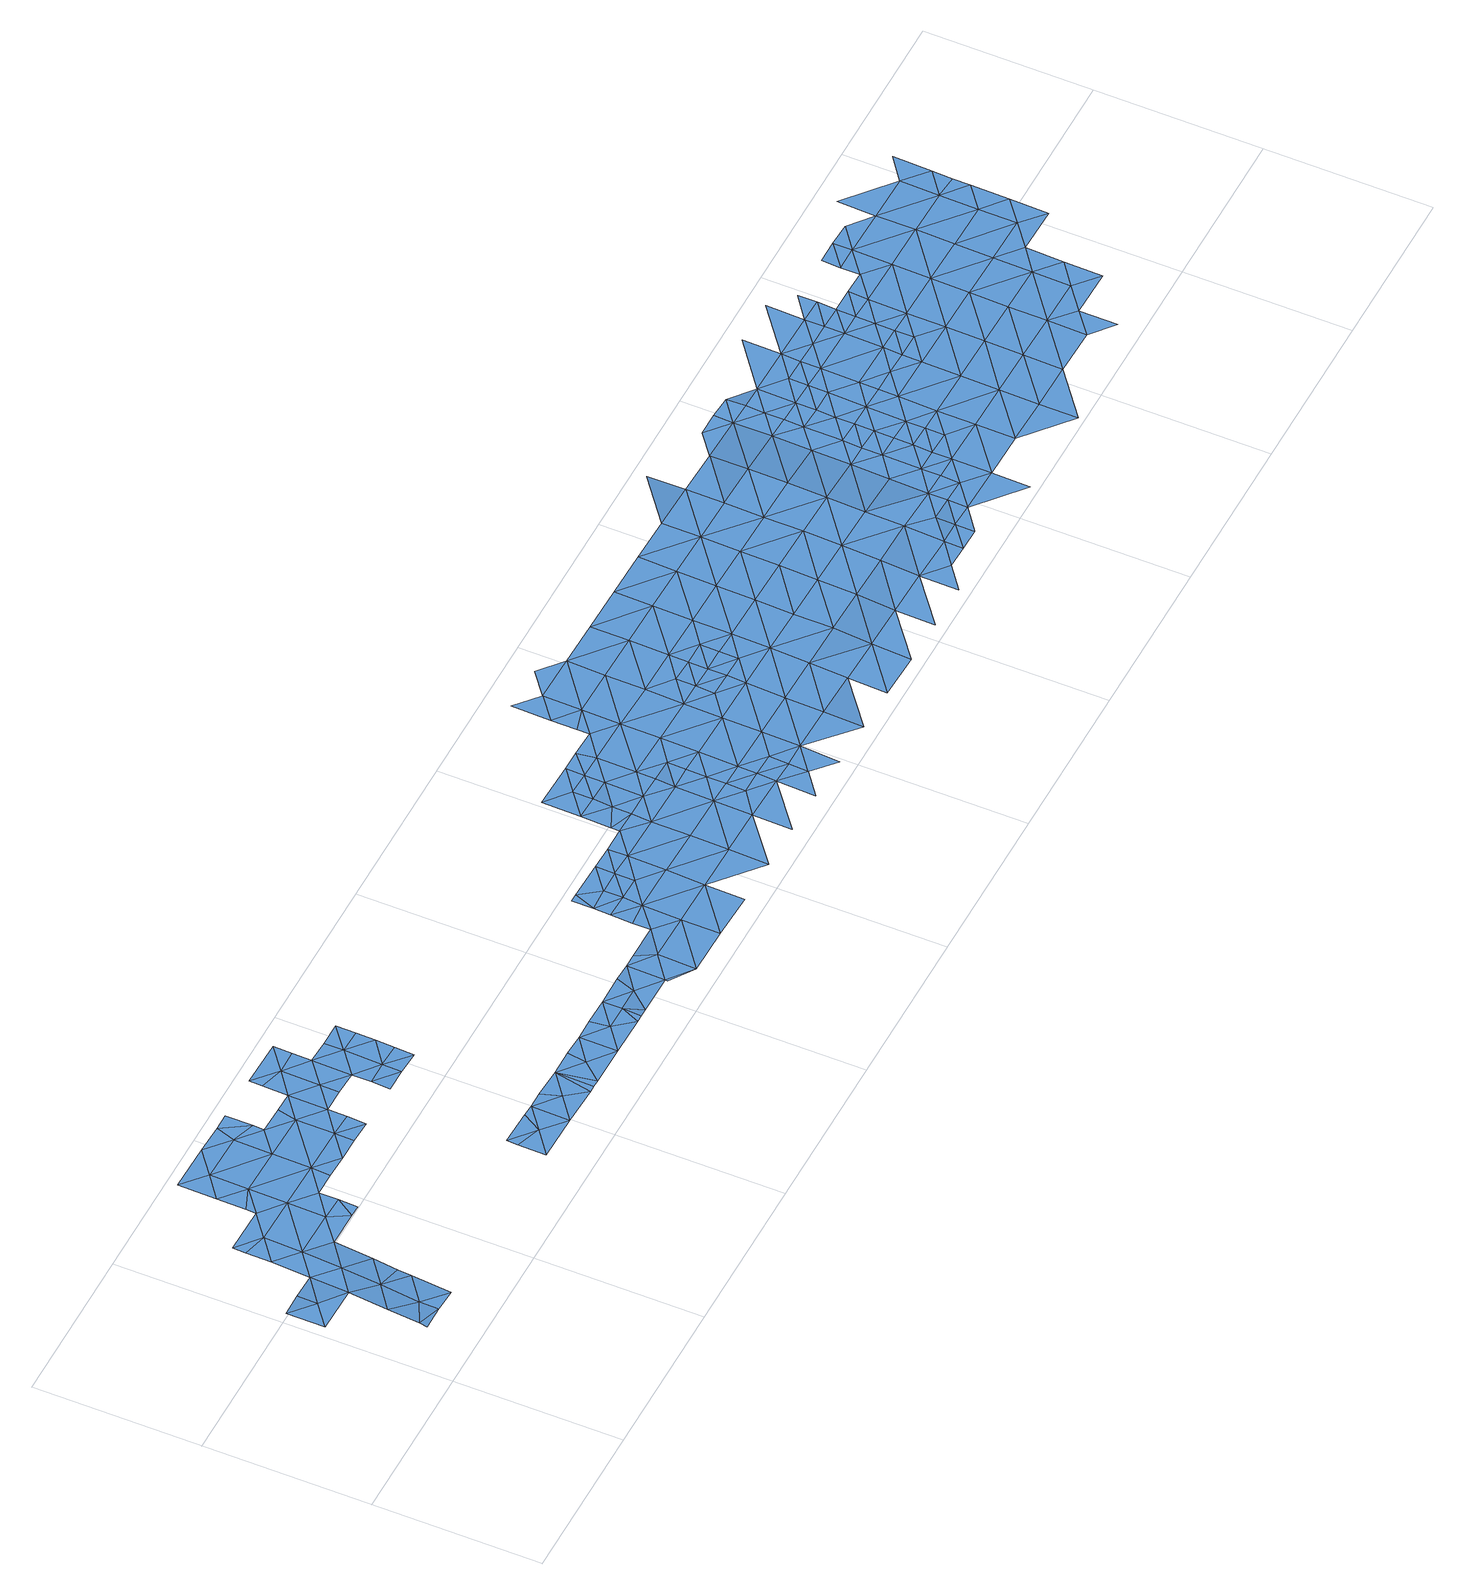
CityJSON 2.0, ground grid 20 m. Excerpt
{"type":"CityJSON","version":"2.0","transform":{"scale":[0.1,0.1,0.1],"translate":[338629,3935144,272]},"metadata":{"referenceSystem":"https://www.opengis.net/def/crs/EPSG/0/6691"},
"CityObjects":{
"waterbody1":{"type":"WaterBody","attributes":{"name":"6","class":"1140","function":"1","WaterBodyRiverFloodingRiskAttribute.description":"3","WaterBodyRiverFloodingRiskAttribute.rankOrg":"1","WaterBodyRiverFloodingRiskAttribute.adminType":"2","WaterBodyRiverFloodingRiskAttribute.scale":"L1"},"geometry":[{"type":"MultiSurface","lod":"1","boundaries":[[[0,1,2]],[[3,4,5]],[[6,7,8]],[[9,10,2]],[[1,9,2]],[[11,12,10]],[[13,14,15]],[[16,17,11]],[[18,11,17]],[[18,12,11]],[[12,19,20]],[[12,20,2]],[[2,10,12]],[[21,22,23]],[[3,24,25]],[[23,26,21]],[[27,28,4]],[[29,30,27]],[[29,31,30]],[[32,33,29]],[[32,34,33]],[[26,3,5]],[[23,3,26]],[[3,23,24]],[[23,35,24]],[[36,37,38]],[[0,2,20]],[[22,35,23]],[[39,35,22]],[[40,41,42]],[[41,43,42]],[[44,43,41]],[[42,43,45]],[[33,31,29]],[[30,28,27]],[[19,46,20]],[[47,48,49]],[[10,50,47]],[[51,8,7]],[[14,43,15]],[[21,52,53]],[[52,41,53]],[[4,54,5]],[[52,55,41]],[[53,41,40]],[[6,1,7]],[[14,45,43]],[[56,5,54]],[[5,56,57]],[[16,11,58]],[[58,11,47]],[[49,58,47]],[[59,48,47]],[[50,59,47]],[[59,50,60]],[[61,51,7]],[[24,62,25]],[[62,61,25]],[[7,25,61]],[[38,63,36]],[[27,4,3]],[[3,25,27]],[[38,64,32]],[[64,34,32]],[[65,34,64]],[[32,63,38]],[[29,63,32]],[[29,27,63]],[[25,63,27]],[[63,25,36]],[[36,25,7]],[[36,7,1]],[[36,1,0]],[[36,0,37]],[[20,66,0]],[[66,20,67]],[[20,46,67]],[[68,55,69]],[[69,55,70]],[[70,55,52]],[[70,52,26]],[[57,70,26]],[[10,47,11]],[[15,43,44]],[[41,55,44]],[[21,26,52]],[[5,57,26]],[[70,71,69]],[[69,71,72]],[[68,69,72]]]}]},
"waterbody2":{"type":"WaterBody","attributes":{"name":"6","class":"1140","function":"1","WaterBodyRiverFloodingRiskAttribute.description":"3","WaterBodyRiverFloodingRiskAttribute.rankOrg":"2","WaterBodyRiverFloodingRiskAttribute.adminType":"2","WaterBodyRiverFloodingRiskAttribute.scale":"L1"},"geometry":[{"type":"MultiSurface","lod":"1","boundaries":[[[73,74,75]],[[75,76,77]],[[78,76,75]],[[75,77,73]],[[78,75,79]],[[80,78,81]],[[82,83,84]],[[85,86,87]],[[88,80,81]],[[85,89,86]],[[89,88,86]],[[88,90,91]],[[87,86,92]],[[92,86,88]],[[92,88,91]],[[88,81,90]],[[93,83,82]],[[83,93,85]],[[83,85,87]],[[83,87,94]],[[83,94,84]],[[94,95,84]],[[78,79,81]],[[75,74,79]],[[81,79,90]]]}]},
"waterbody3":{"type":"WaterBody","attributes":{"name":"6","class":"1140","function":"1","WaterBodyRiverFloodingRiskAttribute.description":"3","WaterBodyRiverFloodingRiskAttribute.rankOrg":"1","WaterBodyRiverFloodingRiskAttribute.adminType":"2","WaterBodyRiverFloodingRiskAttribute.scale":"L1"},"geometry":[{"type":"MultiSurface","lod":"1","boundaries":[[[95,96,84]],[[96,97,84]],[[97,82,84]],[[96,98,97]],[[99,82,97]],[[100,99,97]],[[97,98,100]],[[101,102,98]],[[102,103,98]],[[98,103,100]],[[100,103,104]],[[104,103,105]],[[103,102,106]],[[106,102,107]],[[105,103,106]],[[105,108,109]],[[109,108,110]],[[105,106,108]],[[111,110,108]],[[106,107,112]],[[108,106,112]],[[111,108,113]],[[107,114,112]],[[115,108,112]],[[113,108,115]],[[113,116,117]],[[118,119,117]],[[116,113,115]],[[116,118,117]],[[115,112,120]],[[121,116,115]],[[112,122,120]],[[118,116,123]],[[115,120,121]],[[116,124,123]],[[116,121,124]],[[120,122,125]],[[126,123,124]],[[127,124,121]],[[121,120,127]],[[124,128,126]],[[120,125,127]],[[128,124,129]],[[124,127,129]],[[130,127,125]],[[131,130,125]],[[125,132,131]],[[133,128,129]],[[130,134,127]],[[134,135,127]],[[129,127,135]],[[135,136,129]],[[136,137,129]],[[133,129,137]],[[138,130,131]],[[139,140,131]],[[141,138,131]],[[141,131,140]],[[141,142,138]],[[143,144,145]],[[145,146,147]],[[143,145,147]],[[147,148,143]],[[149,150,147]],[[147,150,148]],[[151,152,153]],[[151,148,152]],[[148,150,152]],[[154,153,152]],[[150,155,152]],[[152,156,154]],[[157,158,159]],[[157,160,161]],[[158,162,159]],[[160,157,159]],[[155,150,163]],[[162,164,159]],[[156,152,155]],[[165,166,167]],[[168,160,159]],[[167,169,165]],[[165,169,170]],[[168,159,164]],[[171,164,172]],[[171,156,155]],[[172,156,171]],[[173,174,175]],[[174,166,165]],[[173,166,174]],[[170,176,165]],[[164,177,168]],[[163,178,155]],[[177,164,171]],[[178,171,155]],[[176,179,165]],[[170,180,176]],[[174,165,179]],[[163,181,182]],[[183,168,177]],[[178,163,182]],[[171,184,177]],[[178,184,171]],[[177,185,183]],[[174,179,186]],[[184,187,177]],[[186,179,188]],[[189,174,186]],[[182,181,190]],[[185,177,187]],[[188,191,186]],[[192,184,178]],[[178,182,193]],[[194,185,187]],[[193,182,190]],[[195,194,187]],[[196,186,191]],[[196,197,186]],[[178,193,192]],[[198,195,187]],[[187,184,198]],[[196,191,199]],[[200,193,190]],[[184,192,198]],[[201,200,190]],[[199,202,196]],[[198,203,195]],[[193,204,192]],[[205,203,206]],[[205,195,203]],[[200,204,193]],[[202,199,207]],[[192,208,198]],[[209,196,202]],[[210,207,211]],[[211,206,212]],[[206,203,212]],[[204,208,192]],[[213,203,198]],[[210,211,212]],[[201,214,200]],[[214,201,215]],[[216,212,203]],[[213,198,208]],[[214,217,200]],[[210,212,218]],[[200,219,204]],[[216,218,212]],[[216,203,213]],[[204,219,208]],[[220,217,214]],[[200,217,219]],[[208,221,213]],[[216,222,218]],[[223,224,225]],[[225,218,222]],[[221,208,219]],[[223,225,222]],[[221,226,213]],[[213,227,216]],[[217,228,219]],[[217,220,228]],[[216,227,222]],[[229,223,222]],[[219,230,221]],[[227,213,226]],[[230,219,228]],[[231,229,222]],[[227,231,222]],[[230,232,221]],[[226,221,232]],[[227,226,233]],[[227,234,231]],[[230,235,232]],[[226,232,233]],[[233,234,227]],[[232,236,233]],[[237,231,238]],[[232,235,236]],[[231,234,238]],[[233,239,234]],[[233,236,239]],[[239,240,234]],[[234,241,238]],[[234,240,241]],[[241,242,238]]]}]},
"waterbody4":{"type":"WaterBody","attributes":{"name":"6","class":"1140","function":"1","WaterBodyRiverFloodingRiskAttribute.description":"3","WaterBodyRiverFloodingRiskAttribute.rankOrg":"2","WaterBodyRiverFloodingRiskAttribute.adminType":"2","WaterBodyRiverFloodingRiskAttribute.scale":"L1"},"geometry":[{"type":"MultiSurface","lod":"1","boundaries":[[[117,119,243]],[[244,111,243]],[[111,117,243]],[[117,111,113]],[[244,245,246]],[[245,244,243]],[[119,245,243]],[[110,111,244]]]}]},
"waterbody5":{"type":"WaterBody","attributes":{"name":"6","class":"1140","function":"1","WaterBodyRiverFloodingRiskAttribute.description":"3","WaterBodyRiverFloodingRiskAttribute.rankOrg":"2","WaterBodyRiverFloodingRiskAttribute.adminType":"2","WaterBodyRiverFloodingRiskAttribute.scale":"L1"},"geometry":[{"type":"MultiSurface","lod":"1","boundaries":[[[126,247,123]],[[126,248,247]],[[249,247,248]],[[250,249,248]],[[126,128,248]],[[251,250,248]],[[128,251,248]],[[252,251,128]],[[252,128,133]],[[253,254,251]],[[252,253,251]],[[254,255,256]],[[138,134,130]],[[133,137,252]],[[255,254,253]],[[135,134,257]],[[134,138,257]],[[137,258,252]],[[257,259,135]],[[252,260,253]],[[136,135,259]],[[137,136,259]],[[138,142,257]],[[255,253,261]],[[259,258,137]],[[260,261,253]],[[142,262,257]],[[252,258,260]],[[263,140,264]],[[141,140,263]],[[142,141,263]],[[265,258,259]],[[263,262,142]],[[259,257,265]],[[266,267,268]],[[266,261,267]],[[265,257,262]],[[261,260,267]],[[258,269,260]],[[268,270,271]],[[268,267,270]],[[269,258,265]],[[260,272,267]],[[273,272,260]],[[263,274,275]],[[262,263,276]],[[260,269,273]],[[277,269,265]],[[276,263,275]],[[276,278,262]],[[265,262,278]],[[270,267,279]],[[280,273,269]],[[281,269,277]],[[279,267,272]],[[277,265,278]],[[274,282,275]],[[280,269,281]],[[283,270,279]],[[284,277,278]],[[285,273,280]],[[273,286,272]],[[286,279,272]],[[287,278,276]],[[276,275,288]],[[289,284,278]],[[288,287,276]],[[280,290,285]],[[275,282,288]],[[273,285,286]],[[287,289,278]],[[286,291,279]],[[290,292,285]],[[282,293,288]],[[287,294,289]],[[282,295,293]],[[296,294,292]],[[297,285,292]],[[285,298,286]],[[296,289,294]],[[299,287,288]],[[297,298,285]],[[298,291,286]],[[295,300,293]],[[297,292,294]],[[299,288,293]],[[287,301,294]],[[302,291,298]],[[287,299,303]],[[294,304,297]],[[305,299,293]],[[287,303,301]],[[293,300,306]],[[297,307,298]],[[306,305,293]],[[307,302,298]],[[294,301,304]],[[299,308,303]],[[305,308,299]],[[297,304,307]],[[303,309,301]],[[307,310,302]],[[308,309,303]],[[301,311,304]],[[312,305,306]],[[313,307,304]],[[306,314,315]],[[315,312,306]],[[311,301,309]],[[307,313,310]],[[305,316,308]],[[313,304,311]],[[317,309,308]],[[313,318,310]],[[316,305,312]],[[315,319,320]],[[311,309,317]],[[321,312,315]],[[308,316,317]],[[311,322,313]],[[323,321,315]],[[315,320,323]],[[312,321,316]],[[311,317,322]],[[313,324,318]],[[320,325,323]],[[326,324,313]],[[326,313,322]],[[325,145,323]],[[317,327,322]],[[316,321,328]],[[317,316,327]],[[144,321,323]],[[145,325,146]],[[145,144,323]],[[329,318,324]],[[316,328,327]],[[330,326,322]],[[321,331,328]],[[332,322,327]],[[331,321,144]],[[326,333,324]],[[330,322,332]],[[330,333,326]],[[334,327,328]],[[331,144,143]],[[335,334,328]],[[335,328,331]],[[143,148,331]],[[332,327,336]],[[148,151,331]],[[153,335,331]],[[151,153,331]],[[327,334,336]],[[330,332,337]],[[330,338,333]],[[335,158,334]],[[337,332,336]],[[158,335,153]],[[161,336,334]],[[157,161,334]],[[338,330,337]],[[334,158,157]],[[333,338,339]],[[153,340,158]],[[153,154,340]],[[169,336,161]],[[337,336,169]],[[162,158,340]],[[341,339,338]],[[169,167,337]],[[166,338,337]],[[167,166,337]],[[154,172,340]],[[164,162,340]],[[169,161,342]],[[172,154,156]],[[172,164,340]],[[173,175,338]],[[161,160,342]],[[173,338,166]],[[341,338,175]],[[170,169,342]],[[160,168,342]],[[342,180,170]],[[180,342,168]],[[168,343,180]],[[168,183,343]],[[176,180,344]],[[180,343,344]],[[183,185,343]],[[179,176,188]],[[188,176,344]],[[185,345,343]],[[343,345,344]],[[191,188,344]],[[345,185,194]],[[346,344,345]],[[191,344,346]],[[194,205,345]],[[195,205,194]],[[199,191,346]],[[205,206,345]],[[345,206,346]],[[207,199,346]],[[346,206,211]],[[207,346,211]]]}]},
"waterbody6":{"type":"WaterBody","attributes":{"name":"6","class":"1140","function":"1","WaterBodyRiverFloodingRiskAttribute.description":"3","WaterBodyRiverFloodingRiskAttribute.rankOrg":"3","WaterBodyRiverFloodingRiskAttribute.adminType":"2","WaterBodyRiverFloodingRiskAttribute.scale":"L1"},"geometry":[{"type":"MultiSurface","lod":"1","boundaries":[[[249,347,348]],[[251,254,250]],[[250,254,347]],[[250,347,249]],[[256,348,347]],[[256,347,254]]]}]},
"waterbody7":{"type":"WaterBody","attributes":{"name":"6","class":"1140","function":"1","WaterBodyRiverFloodingRiskAttribute.description":"3","WaterBodyRiverFloodingRiskAttribute.rankOrg":"1","WaterBodyRiverFloodingRiskAttribute.adminType":"2","WaterBodyRiverFloodingRiskAttribute.scale":"L1"},"geometry":[{"type":"MultiSurface","lod":"1","boundaries":[[[292,290,349]],[[290,280,281]],[[289,296,349]],[[292,349,296]],[[284,281,277]],[[290,281,349]],[[281,284,349]],[[284,289,349]]]}]}
},
"vertices":[
[290,332,26],[289,285,26],[318,308,26],[147,265,26],[119,288,26],[91,266,26],[289,262,26],[261,263,26],[288,239,26],[318,285,26],[346,284,26],[375,307,26],[347,331,26],[58,58,13],[87,58,13],[59,67,14],[403,306,26],[403,330,26],[375,330,26],[347,354,26],[319,354,26],[118,196,25],[160,195,26],[146,219,26],[175,241,26],[204,264,26],[90,220,25],[148,311,26],[120,300,26],[149,357,26],[120,335,26],[121,381,26],[206,356,26],[178,380,26],[214,379,26],[175,218,26],[261,309,26],[266,332,26],[233,333,26],[174,195,26],[116,120,18],[88,127,19],[116,104,17],[87,81,14],[59,105,18],[115,57,13],[348,377,26],[374,261,26],[402,237,25],[402,260,26],[346,261,26],[260,240,26],[89,173,23],[117,150,21],[63,289,26],[60,151,22],[62,273,26],[62,243,26],[403,283,26],[373,238,26],[345,238,26],[232,240,26],[203,241,26],[205,310,26],[234,346,26],[234,379,26],[291,362,26],[291,378,26],[4,152,22],[32,174,22],[61,197,24],[31,198,23],[4,198,22],
[342,86,11],[342,53,11],[371,76,11],[385,99,11],[343,100,11],[399,98,11],[398,52,11],[419,98,11],[427,75,11],[569,95,12],[541,73,11],[569,72,12],[513,96,10],[484,74,10],[512,50,11],[456,97,10],[487,97,10],[447,51,10],[455,51,10],[464,51,10],[538,96,11],[559,49,12],[568,49,12],
[577,49,13],[597,72,13],[625,48,14],[605,95,13],[626,94,14],[625,45,14],[653,25,15],[654,71,15],[642,94,14],[683,93,16],[710,70,16],[710,24,16],[711,116,16],[683,114,16],[683,140,17],[712,139,17],[767,69,16],[740,139,17],[766,22,16],[768,115,17],[769,161,17],[740,162,17],[768,184,18],[741,185,17],[824,68,17],[825,114,17],[823,21,16],[798,184,18],[825,160,17],[880,67,17],[826,183,18],[881,113,17],[854,183,18],[882,159,17],[909,89,17],[937,66,16],[880,20,16],[883,182,18],[910,112,17],[910,135,17],[910,159,17],[911,182,17],[938,89,16],[936,19,15],[965,42,15],[965,65,16],[966,88,16],[1391,81,11],[1362,81,12],[1362,58,11],[1362,35,11],[1390,57,11],[1419,80,11],[1446,10,11],[1447,56,11],[1420,103,11],[1448,103,10],[1420,126,11],[1448,126,10],[1505,102,10],[1477,125,10],[1421,196,11],[1421,172,11],[1450,195,10],[1450,218,10],[1422,219,11],[1449,172,10],[1504,55,10],[1477,171,10],[1451,288,10],[1423,311,11],[1423,288,11],[1478,218,10],[1422,265,11],[1451,264,10],[1505,148,10],[1477,148,10],[1424,334,11],[1452,334,10],[1424,357,10],[1480,287,10],[1506,194,10],[1561,101,10],[1480,310,10],[1479,264,10],[1560,8,10],[1560,54,10],[1507,217,10],[1562,147,10],[1535,217,10],[1509,333,10],[1563,193,10],[1508,310,10],[1510,379,10],[1617,53,10],[1537,309,10],[1619,146,10],[1618,100,10],[1563,216,10],[1592,216,10],[1565,332,10],[1566,378,10],[1620,192,10],[1565,309,10],[1675,99,10],[1674,52,10],[1594,331,10],[1620,238,10],[1675,145,10],[1592,239,10],[1592,262,10],[1593,308,10],[1676,191,10],[1594,354,10],[1622,308,10],[1593,285,10],[1621,284,10],[1677,237,10],[1702,75,10],[1702,29,10],[1678,283,10],[1731,98,10],[1650,307,10],[1732,144,10],[1759,74,10],[1733,190,10],[1679,330,10],[1679,353,10],[1651,353,10],[1650,330,10],[1734,236,10],[1735,282,10],[1760,120,10],[1707,352,10],[1761,166,10],[1735,329,10],[1790,189,10],[1790,235,10],[1791,281,10],[1817,165,10],[1818,212,10],[1736,375,10],[1792,328,10],[1819,258,10],[1819,279,10],[1820,304,10],[1821,350,10],
[712,162,17],[684,160,17],[694,186,17],[684,186,17],
[798,194,18],[826,206,18],[798,230,19],[827,229,19],[855,229,18],[883,205,18],[884,252,18],[855,252,18],[880,275,18],[856,275,18],[938,112,17],[940,204,17],[939,158,17],[940,251,17],[913,274,17],[995,111,16],[994,65,16],[993,18,14],[995,157,17],[913,289,17],[941,297,17],[913,320,17],[996,203,17],[942,343,17],[914,367,17],[998,296,17],[997,249,17],[1050,17,14],[1050,64,16],[1051,110,16],[1024,180,17],[1052,156,17],[999,342,17],[1025,226,17],[1025,203,17],[1107,63,15],[971,366,17],[1053,179,17],[1054,248,17],[1055,295,17],[1109,155,17],[1108,109,16],[1081,179,17],[1053,225,17],[1055,341,17],[1082,225,17],[1164,62,13],[1110,201,17],[1106,16,14],[1081,202,17],[1110,247,17],[1111,294,17],[1165,108,16],[1163,15,12],[1166,200,17],[1112,340,17],[1165,154,16],[1167,246,17],[1221,107,15],[1220,61,12],[1168,293,17],[1222,153,16],[1223,199,16],[1169,339,17],[1224,245,16],[1278,106,14],[1225,292,16],[1220,14,11],[1277,60,12],[1279,152,15],[1280,198,16],[1225,338,16],[1276,13,12],[1305,36,12],[1335,105,13],[1280,244,16],[1334,58,12],[1282,337,15],[1333,35,12],[1281,291,16],[1336,197,15],[1335,151,14],[1283,383,13],[1338,290,15],[1391,104,11],[1337,243,15],[1339,336,13],[1393,196,12],[1392,150,11],[1394,242,12],[1395,289,12],[1395,335,11],[1367,358,12],[1449,149,10],[1396,358,11],[1450,241,10],[1507,240,10],[1508,286,10],[1564,239,10],[1565,285,10],
[827,253,19],[799,276,19],
[1053,202,17]
]}
